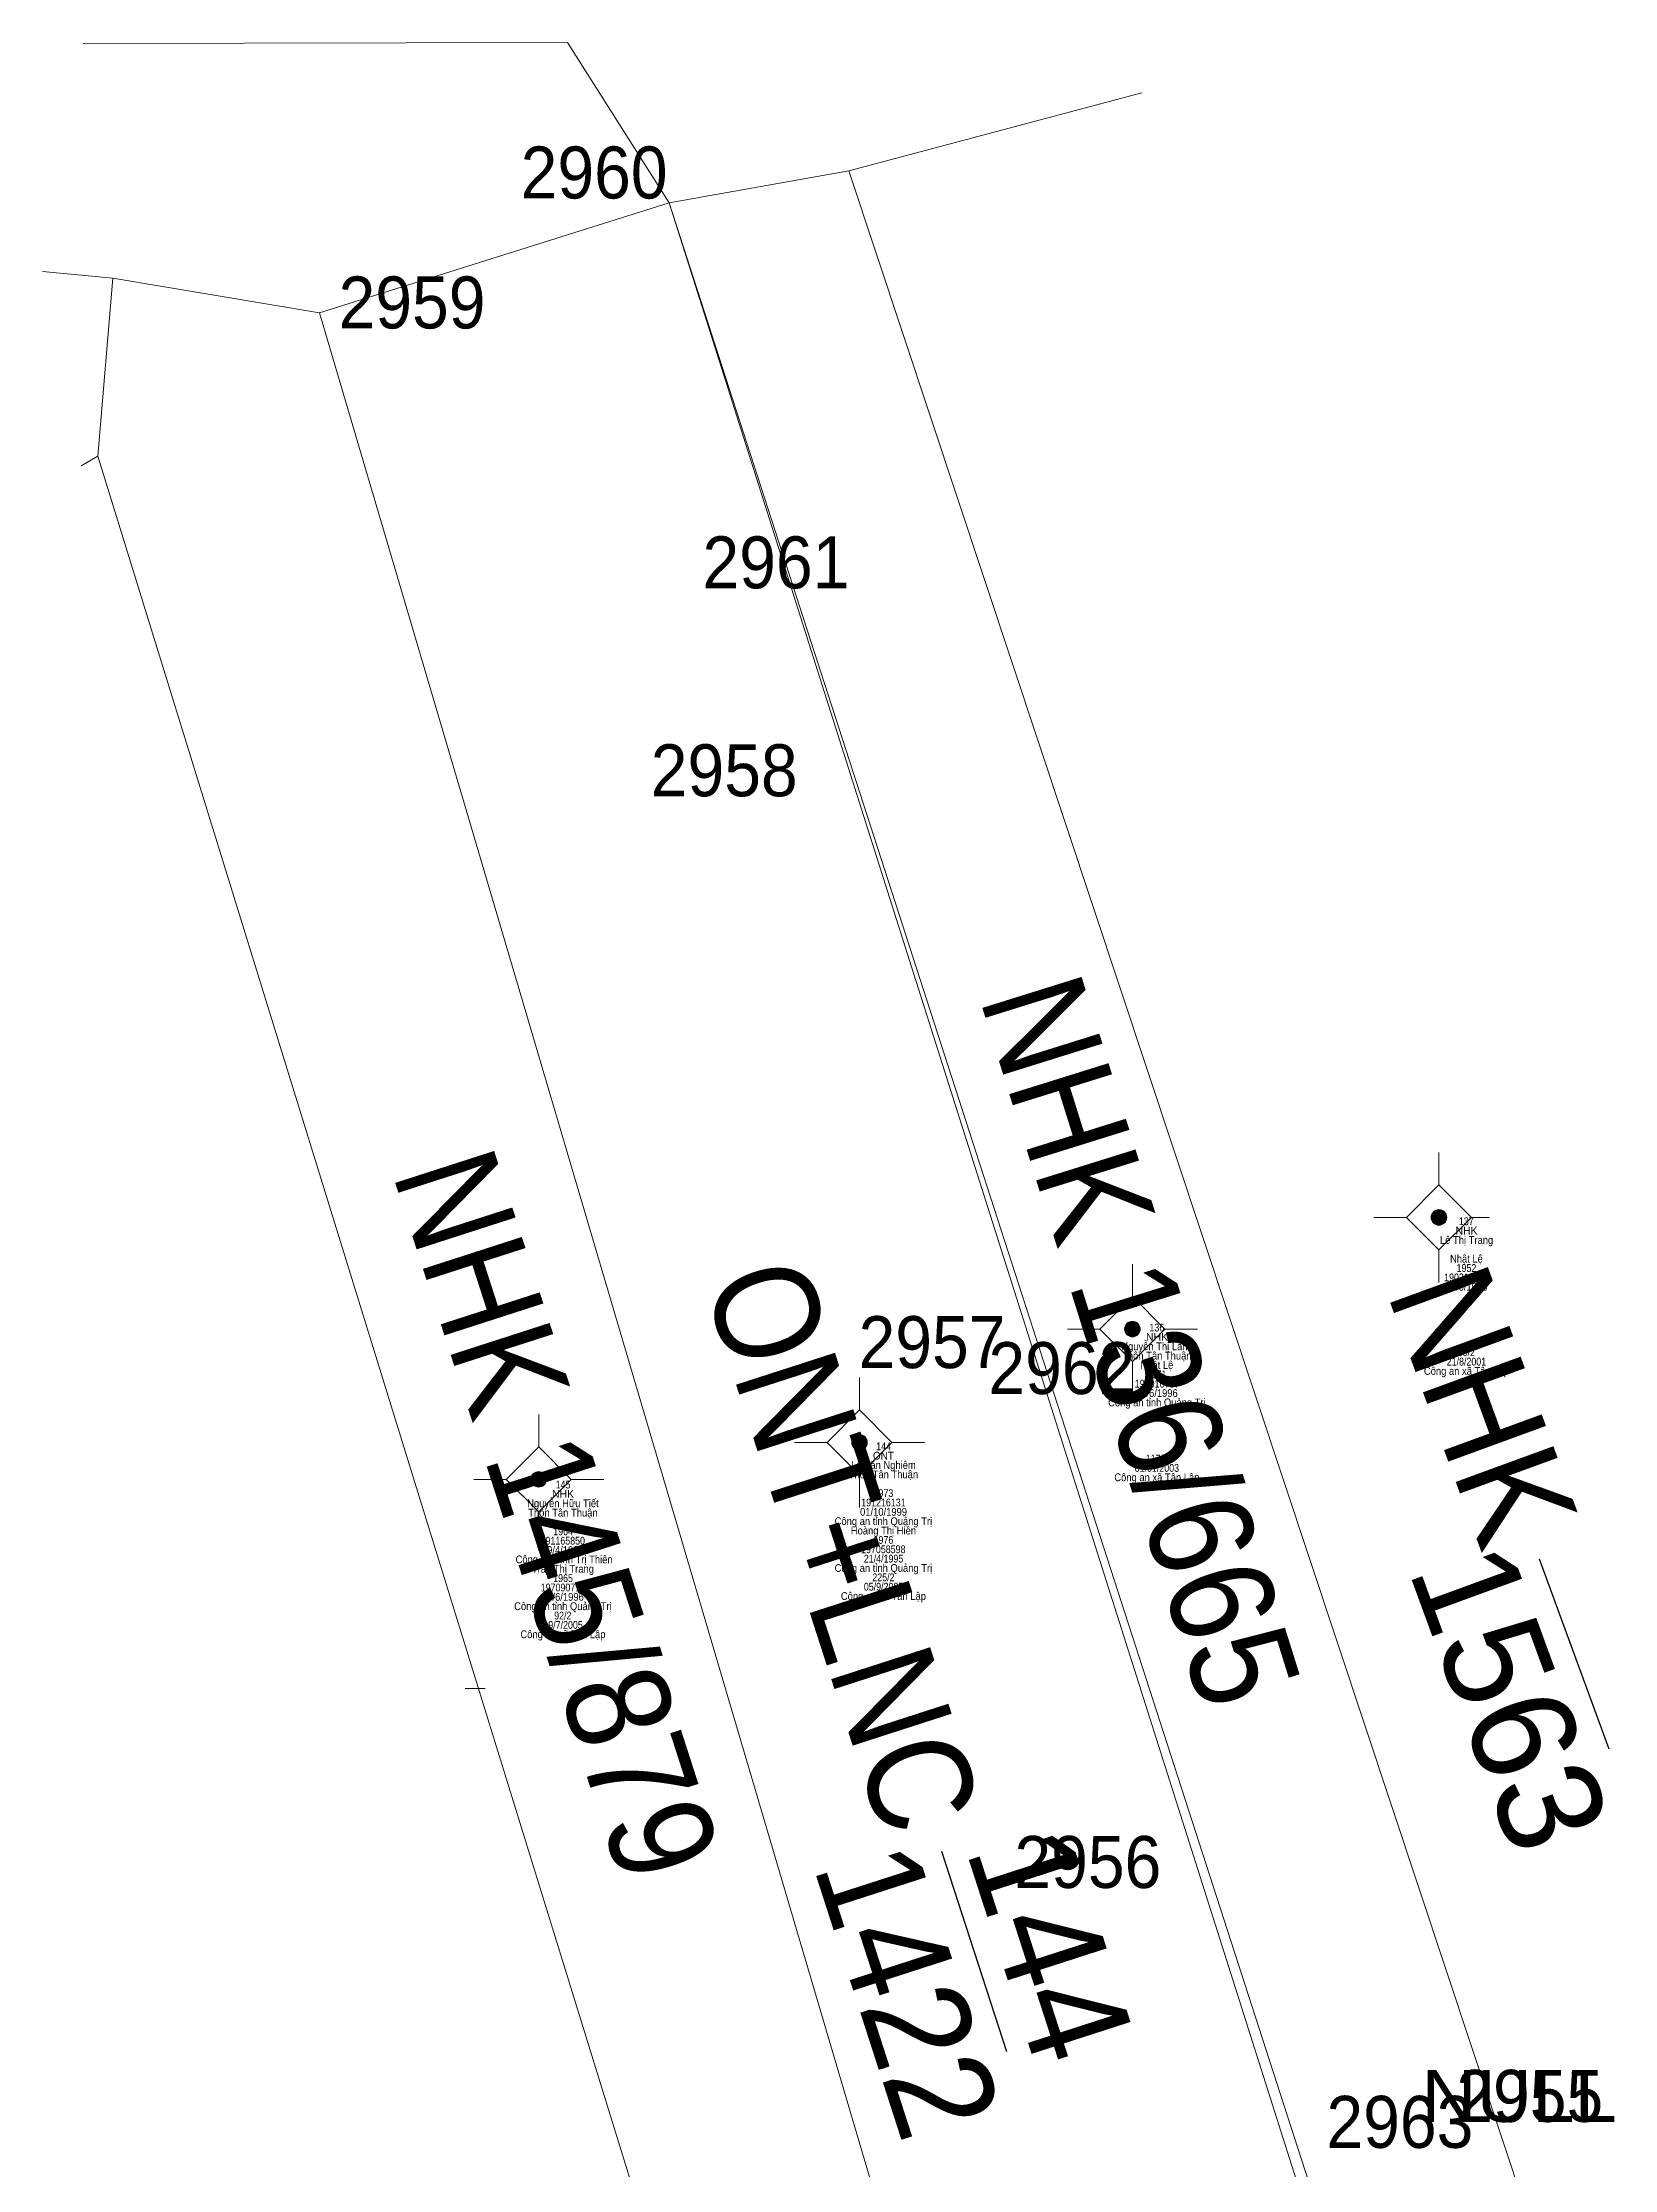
# Model space of a CAD drawing. Header units: metres. Extents: x 545748 to 545822, y 1836787 to 1836911.
# Drawn here: x 545747.8 to 545808.3, y 1836829.2 to 1836911 of the extents above; entities that cross this region are included whole.
import ezdxf
from ezdxf.enums import TextEntityAlignment as Align

# ---------------------------------------------------------------- set-up
doc = ezdxf.new("R2010")
doc.units = ezdxf.units.M
doc.header["$LTSCALE"] = 0.12
for name, color, linetype, lineweight in [('10', 7, 'Continuous', 13), ('11', 7, 'Continuous', 13), ('13', 7, 'Continuous', 25), ('31', 7, 'Continuous', 13), ('32', 7, 'Continuous', 13)]:
    doc.layers.add(name, color=color, linetype=linetype, lineweight=lineweight)
doc.layers.add('12', color=7, linetype='Continuous')
doc.layers.add('15', color=7, linetype='Continuous')

msp = doc.modelspace()

# ---------------------------------------------------------------- hatches: boundary and pattern name
at = {"layer": '11'}
for points in [[(545801.7995, 1836865.8, 1), (545801.1995, 1836865.8, 1)], [(545790.0095, 1836861.5, 1), (545789.4095, 1836861.5, 1)], [(545779.5095, 1836857.14, 1), (545778.9095, 1836857.14, 1)], [(545767.1695, 1836855.72, 1), (545766.5695, 1836855.72, 1)]]:
    msp.add_hatch(color=256, dxfattribs=at).paths.add_polyline_path(points)

# ---------------------------------------------------------------- linework, layer by layer
at = {"layer": '10'}
for p, q in [((545807.09, 1836820.85), (545778.8, 1836906.06)), ((545758.43, 1836900.6), (545771.89, 1836904.83)), ((545771.89, 1836904.83), (545800.21, 1836817.18)), ((545747.78, 1836902.19), (545750.49, 1836901.93)), ((545749.91, 1836895.09), (545750.49, 1836901.93)), ((545758.43, 1836900.6), (545750.49, 1836901.93)), ((545784.99, 1836810.6), (545758.43, 1836900.6)), ((545749.26, 1836894.71), (545749.91, 1836895.09)), ((545777.07, 1836807.17), (545749.91, 1836895.09))]:
    msp.add_line(p, q, dxfattribs=at)
at = {"layer": '11'}
for p, q in [((545801.5, 1836868.3), (545801.5, 1836867.05)), ((545800.25, 1836865.8), (545799, 1836865.8)), ((545803.45, 1836865.8), (545802.75, 1836865.8)), ((545789.71, 1836864), (545789.71, 1836862.75)), ((545801.5, 1836864.55), (545801.5, 1836863.3)), ((545788.46, 1836861.5), (545787.21, 1836861.5)), ((545792.21, 1836861.5), (545790.96, 1836861.5)), ((545789.71, 1836860.25), (545789.71, 1836859)), ((545779.21, 1836859.64), (545779.21, 1836858.39)), ((545766.87, 1836858.22), (545766.87, 1836856.97)), ((545777.96, 1836857.14), (545776.71, 1836857.14)), ((545781.71, 1836857.14), (545780.46, 1836857.14)), ((545765.62, 1836855.72), (545764.37, 1836855.72)), ((545769.37, 1836855.72), (545768.12, 1836855.72)), ((545779.21, 1836855.89), (545779.21, 1836854.64)), ((545766.87, 1836854.47), (545766.87, 1836853.22)), ((545764.81, 1836847.67), (545764.04, 1836847.67))]:
    msp.add_line(p, q, dxfattribs=at)
for points in [[(545801.5, 1836867.05), (545800.25, 1836865.8), (545801.5, 1836864.55), (545802.75, 1836865.8)], [(545789.71, 1836862.75), (545788.46, 1836861.5), (545789.71, 1836860.25), (545790.96, 1836861.5)], [(545779.21, 1836858.39), (545777.96, 1836857.14), (545779.21, 1836855.89), (545780.46, 1836857.14)], [(545766.87, 1836856.97), (545765.62, 1836855.72), (545766.87, 1836854.47), (545768.12, 1836855.72)]]:
    msp.add_lwpolyline(points, close=True, dxfattribs=at)
for centre in [(545801.4995, 1836865.8), (545789.7095, 1836861.5), (545779.2095, 1836857.14), (545766.8695, 1836855.72)]:
    msp.add_circle(centre, 0.3, dxfattribs=at)
at = {"layer": '13'}
for p, q in [((545805.36, 1836852.66), (545808.04, 1836845.35)), ((545782.37, 1836841.41), (545784.86, 1836833.71))]:
    msp.add_line(p, q, dxfattribs=at)
at = {"layer": '31'}
for p, q in [((545790.07, 1836909.07), (545778.8, 1836906.06)), ((545778.8, 1836906.06), (545771.89, 1836904.83))]:
    msp.add_line(p, q, dxfattribs=at)
msp.add_lwpolyline([(545749.34, 1836910.96), (545767.97, 1836911), (545771.89, 1836904.83)], dxfattribs=at)
at = {"layer": '32'}
msp.add_line((545802.09, 1836809.63), (545771.89, 1836904.83), dxfattribs=at)

# ---------------------------------------------------------------- texts
at = {"layer": '12'}
for s, width, p in [('2960', 0.95, (545769, 1836905)), ('2959', 0.95, (545761.995, 1836900)), ('2961', 0.95, (545775.995, 1836890)), ('2958', 0.95, (545774.005, 1836882)), ('2957', 0.95, (545782, 1836860)), ('2962', 0.95, (545786.995, 1836859)), ('2956', 0.95, (545787.995, 1836840)), ('NULL ', 1.1, (545805, 1836831)), ('2955', 0.95, (545804.995, 1836831)), ('2963', 0.95, (545800, 1836830))]:
    msp.add_text(s, height=2, dxfattribs=dict(at, width=width)).set_placement(p, align=Align.CENTER)
at = {"layer": '13'}
for s, rotation, width, p in [('NHK 136/665', 287.353, 0.9, (545788.1286, 1836860.4415)), ('NHK 145/879', 287.888, 0.9, (545765.6637, 1836853.7493)), ('1422', 287.908, 0.95, (545779.163, 1836835.445))]:
    msp.add_text(s, height=4, rotation=rotation, dxfattribs=dict(at, width=width)).set_placement(p, align=Align.CENTER)
for s, rotation, width, p in [('ONT+LNC ', 287.908, 0.9, (545780.5493, 1836840.5199)), ('NHK ', 290.091, 0.95, (545803.6541, 1836851.504))]:
    msp.add_text(s, height=4, rotation=rotation, dxfattribs=dict(at, width=width)).set_placement(p, align=Align.RIGHT)
for s, rotation, p in [('1563', 290.091, (545802.359, 1836846.642)), ('144', 287.908, (545784.664, 1836837.22))]:
    msp.add_text(s, height=4, rotation=rotation, dxfattribs=at).set_placement(p, align=Align.CENTER)
at = {"layer": '15'}
for s, width, p in [('137', 0.85, (545802.555, 1836865.5)), ('Lê Thị Trang', 0.9, (545802.565, 1836864.78)), ('Nhật Lệ', 0.9, (545802.56, 1836864.06)), ('1952', 0.85, (545802.56, 1836863.7)), ('190311194', 0.85, (545802.555, 1836863.34)), ('17/6/1996', 0.9, (545802.56, 1836862.98)), ('136', 0.85, (545790.65, 1836861.41)), ('Nguyễn Thị Lanh', 0.9, (545790.655, 1836860.69)), ('Thôn Tân Thuận', 0.9, (545790.65, 1836860.33)), ('60/2', 0.85, (545802.555, 1836860.46)), ('Nhật Lệ', 0.9, (545790.65, 1836859.97)), ('1971', 0.8, (545790.65, 1836859.61)), ('Công an xã Tân Lập', 0.9, (545802.56, 1836859.74)), ('21/8/2001', 0.85, (545802.56, 1836860.1)), ('191016737', 0.85, (545790.655, 1836859.25)), ('17/6/1996', 0.9, (545790.65, 1836858.89)), ('Công an tỉnh Quảng Trị', 0.9, (545790.65, 1836858.53)), ('ONT', 0.95, (545780.13, 1836856.48)), ('144', 0.85, (545780.135, 1836856.84)), ('117/2', 0.85, (545790.65, 1836856.37)), ('Thôn Tân Thuận', 0.9, (545780.13, 1836855.76)), ('Lê Văn Nghiêm', 0.9, (545780.13, 1836856.12)), ('Công an xã Tân Lập', 0.9, (545790.65, 1836855.65)), ('01/01/2003', 0.85, (545790.65, 1836856.01)), ('Nguyễn Hữu Tiết', 0.9, (545767.8, 1836854.65)), ('145', 0.85, (545767.805, 1836855.37)), ('191216131', 0.85, (545780.13, 1836854.68)), ('1973', 0.85, (545780.13, 1836855.04)), ('Thôn Tân Thuận', 0.9, (545767.8, 1836854.29)), ('Công an tỉnh Quảng Trị', 0.9, (545780.13, 1836853.96)), ('01/10/1999', 0.9, (545780.135, 1836854.32)), ('191165850', 0.85, (545767.795, 1836853.21)), ('1964', 0.85, (545767.805, 1836853.57)), ('Hoàng Thị Hiền', 0.9, (545780.13, 1836853.6)), ('1976', 0.85, (545780.13, 1836853.24)), ('Công an Bình Trị Thiên', 0.9, (545767.845, 1836852.49)), ('Trần Thị Trang', 0.9, (545767.8, 1836852.13)), ('29/4/1987', 0.9, (545767.795, 1836852.85)), ('Công an tỉnh Quảng Trị', 0.9, (545780.13, 1836852.16)), ('197058598', 0.85, (545780.125, 1836852.88)), ('21/4/1995', 0.85, (545780.135, 1836852.52)), ('197090713', 0.85, (545767.8, 1836851.41)), ('1965', 0.85, (545767.805, 1836851.77)), ('05/9/2005', 0.85, (545780.135, 1836851.44)), ('225/2', 0.85, (545780.13, 1836851.8)), ('Công an tỉnh Quảng Trị', 0.9, (545767.8, 1836850.69)), ('18/6/1996', 0.9, (545767.8, 1836851.05)), ('Công an xã Tân Lập', 0.9, (545780.13, 1836851.08)), ('19/7/2005', 0.85, (545767.805, 1836849.97)), ('92/2', 0.85, (545767.795, 1836850.33)), ('Công an xã Tân Lập', 0.9, (545767.8, 1836849.61))]:
    msp.add_text(s, height=0.3, dxfattribs=dict(at, width=width)).set_placement(p, align=Align.CENTER)
for p in [(545802.565, 1836865.14), (545790.655, 1836861.05), (545767.805, 1836855.01)]:
    msp.add_text('NHK', height=0.3, dxfattribs=at).set_placement(p, align=Align.CENTER)

doc.saveas('drawing.dxf')
